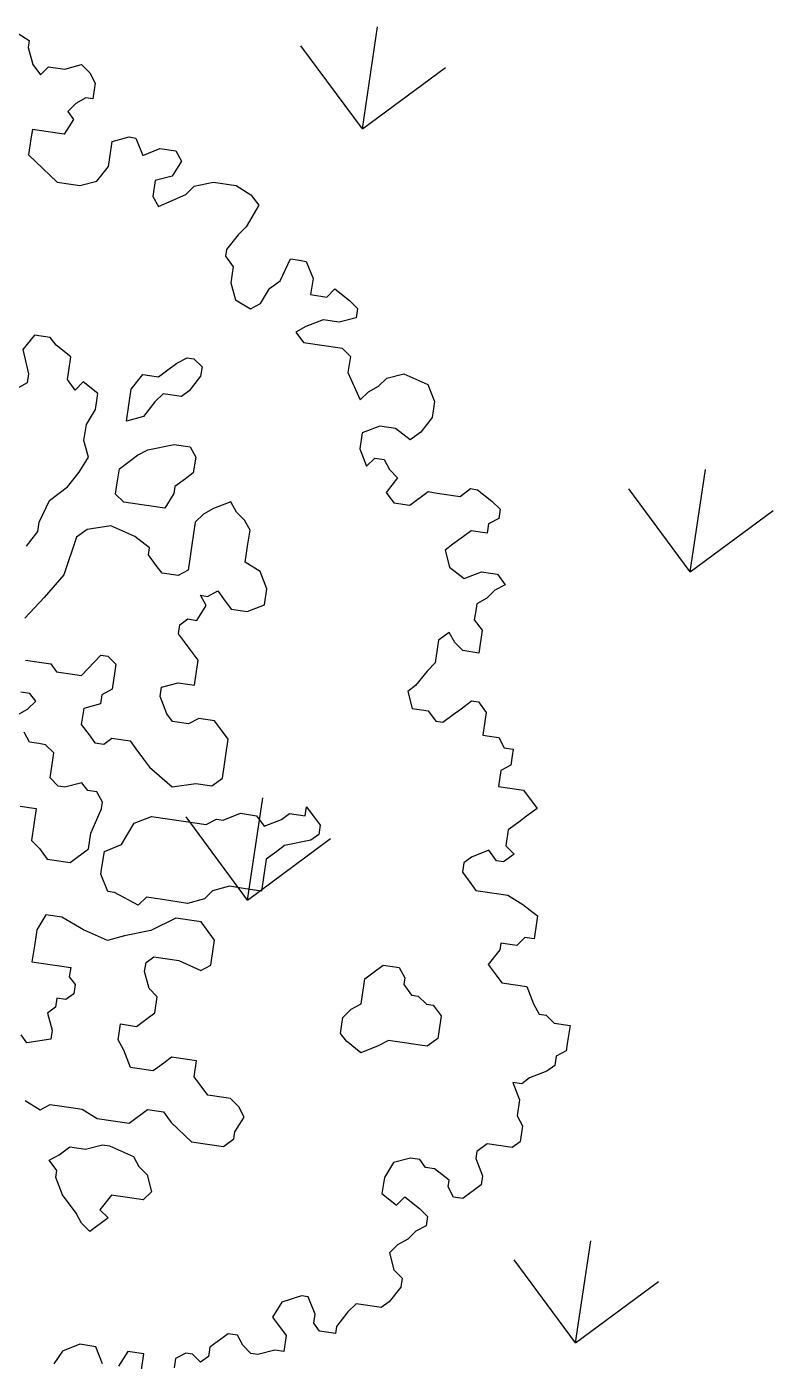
# Model space of a CAD drawing. Header units: millimetres. Extents: x 338 to 506, y 179 to 335.
# Drawn here: x 375.252 to 378.006, y 245.466 to 250.386 of the extents above; entities that cross this region are included whole.
import ezdxf

# ---------------------------------------------------------------- set-up
doc = ezdxf.new("R2010")
doc.units = ezdxf.units.MM
for name, color, linetype in [('ANDEN', 251, 'Continuous'), ('ARBOL-TOP', 3, 'Continuous'), ('MUROS', 32, 'Continuous')]:
    doc.layers.add(name, color=color, linetype=linetype)

# ---------------------------------------------------------------- blocks, each defined once
blk = doc.blocks.new('*X963')
at = {"color": 0}
for p, q in [((62.2128, 119.1436), (62.4822, 119.413)), ((65.0865, 119.1436), (65.3559, 119.413)), ((62.2128, 119.1436), (62.4822, 118.8742)), ((62.2128, 119.1436), (62.5938, 119.1436)), ((65.0865, 119.1436), (65.3559, 118.8742)), ((65.0865, 119.1436), (65.4675, 119.1436)), ((60.776, 117.7067), (61.0454, 117.9761)), ((63.6497, 117.7067), (63.9191, 117.9761)), ((60.776, 117.7067), (61.0454, 117.4373)), ((60.776, 117.7067), (61.157, 117.7067)), ((63.6497, 117.7067), (63.9191, 117.4373)), ((63.6497, 117.7067), (64.0307, 117.7067))]:
    blk.add_line(p, q, dxfattribs=at)
blk = doc.blocks.new('ARBOLITO')
at = {"linetype": 'ByBlock'}
for points in [[(462.7637, 69.7678), (462.7782, 69.7615), (462.7782, 69.7553), (462.7845, 69.7407), (462.7928, 69.7324), (462.799, 69.7407), (462.8136, 69.7407), (462.8281, 69.747), (462.8364, 69.7407), (462.8427, 69.7324), (462.8427, 69.7262), (462.8427, 69.7179), (462.8364, 69.7179), (462.8281, 69.7117), (462.8219, 69.7033), (462.8281, 69.6971), (462.8219, 69.6826), (462.8073, 69.6826), (462.7928, 69.6826), (462.7928, 69.6742), (462.7928, 69.6597), (462.8219, 69.6389), (462.8364, 69.6389), (462.8427, 69.6389), (462.8572, 69.6452), (462.8655, 69.6597), (462.8655, 69.668), (462.8655, 69.6826), (462.8801, 69.6888), (462.8863, 69.6888), (462.8946, 69.6742), (462.9091, 69.6826), (462.9237, 69.6826), (462.9299, 69.6742), (462.9237, 69.6597), (462.9091, 69.6535), (462.9091, 69.6389), (462.9154, 69.6306), (462.9382, 69.6452), (462.9445, 69.6535), (462.9611, 69.6597), (462.9819, 69.6597), (462.9964, 69.6535), (463.0047, 69.6452), (462.9964, 69.6244), (462.9902, 69.6161), (462.9819, 69.6015), (462.9819, 69.5953), (462.9902, 69.587), (462.9902, 69.5807), (462.9902, 69.5724), (462.9964, 69.5579), (463.011, 69.5517), (463.0193, 69.5579), (463.0255, 69.5724), (463.0338, 69.5807), (463.0401, 69.6015), (463.0484, 69.6015), (463.0546, 69.6015), (463.0629, 69.587), (463.0629, 69.5724), (463.0775, 69.5724), (463.0837, 69.5807), (463.0982, 69.5724), (463.1065, 69.5662), (463.1065, 69.5579), (463.092, 69.5517), (463.0775, 69.5517), (463.0629, 69.5433), (463.0546, 69.5371), (463.0629, 69.5288), (463.0837, 69.5288), (463.0982, 69.5288), (463.1065, 69.5226), (463.1065, 69.508), (463.1211, 69.4852), (463.1273, 69.4935), (463.1356, 69.4997), (463.1419, 69.508), (463.1564, 69.5143), (463.1793, 69.508), (463.1876, 69.4935), (463.1876, 69.4852), (463.1876, 69.4789), (463.1793, 69.4644), (463.171, 69.4561), (463.1564, 69.4644), (463.1419, 69.4644), (463.1273, 69.4561), (463.1273, 69.4415), (463.1356, 69.427), (463.1419, 69.4353), (463.1502, 69.4353), (463.1564, 69.427), (463.1647, 69.4207), (463.1564, 69.4062), (463.1647, 69.3979), (463.1793, 69.3979), (463.1938, 69.4124), (463.2021, 69.4124), (463.2229, 69.4124), (463.2312, 69.4207), (463.2375, 69.4207), (463.252, 69.4124), (463.2603, 69.4062), (463.2603, 69.3979), (463.252, 69.3917), (463.252, 69.3833), (463.2375, 69.3833), (463.2312, 69.3771), (463.2229, 69.3688), (463.2167, 69.3626), (463.2229, 69.348), (463.2375, 69.3397), (463.252, 69.348), (463.2603, 69.348), (463.2665, 69.348), (463.2749, 69.3397), (463.2665, 69.3335), (463.2603, 69.3252), (463.252, 69.3189), (463.252, 69.3106), (463.252, 69.3044), (463.2603, 69.2961), (463.2603, 69.2898), (463.2603, 69.2815), (463.2603, 69.2753), (463.2458, 69.2753), (463.2375, 69.2815), (463.2312, 69.2898), (463.2229, 69.2815), (463.2229, 69.2753), (463.2229, 69.2607), (463.2167, 69.2524), (463.2084, 69.2379), (463.2021, 69.2317), (463.2084, 69.2171), (463.2167, 69.2171), (463.2229, 69.2171), (463.2312, 69.2088), (463.2375, 69.2088), (463.2458, 69.2171), (463.252, 69.2233), (463.2603, 69.2317), (463.2665, 69.2317), (463.2749, 69.2233), (463.2749, 69.2171), (463.2749, 69.2026), (463.2811, 69.2026), (463.2894, 69.2026), (463.2956, 69.1943), (463.3039, 69.1943), (463.3039, 69.188), (463.3039, 69.1797), (463.2956, 69.1735), (463.2956, 69.1652), (463.2956, 69.1589), (463.3039, 69.1589), (463.3185, 69.1589), (463.333, 69.1444), (463.3247, 69.1361), (463.3185, 69.1298), (463.3102, 69.1215), (463.3102, 69.107), (463.3185, 69.1008), (463.3102, 69.0924), (463.3039, 69.0924), (463.2956, 69.1008), (463.2811, 69.0924), (463.2749, 69.0862), (463.2749, 69.0779), (463.2811, 69.0717), (463.2894, 69.0633), (463.2956, 69.0633), (463.3185, 69.0633), (463.333, 69.0571), (463.3476, 69.0488), (463.3476, 69.0426), (463.3476, 69.028), (463.3393, 69.028), (463.333, 69.0197), (463.3247, 69.0197), (463.3185, 69.0197), (463.3185, 69.0135), (463.3102, 68.9989), (463.3185, 68.9906), (463.3247, 68.9844), (463.3393, 68.9844), (463.3476, 68.9844), (463.3559, 68.9698), (463.3621, 68.9615), (463.3684, 68.9615), (463.3767, 68.9553), (463.3912, 68.9553), (463.3912, 68.9408), (463.3912, 68.9324), (463.3829, 68.9262), (463.3829, 68.9179), (463.3767, 68.9117), (463.3621, 68.9034), (463.3559, 68.8971), (463.3476, 68.8971), (463.3559, 68.8826), (463.3559, 68.868), (463.3621, 68.8597), (463.3621, 68.8452), (463.3559, 68.8389), (463.333, 68.8389), (463.3247, 68.8306), (463.3247, 68.8244), (463.333, 68.8098), (463.333, 68.8015), (463.3185, 68.787), (463.3102, 68.787), (463.3039, 68.7953), (463.3039, 68.8015), (463.2894, 68.8098), (463.2811, 68.8098), (463.2749, 68.8161), (463.2665, 68.8161), (463.252, 68.8098), (463.2458, 68.7953), (463.2458, 68.7808), (463.2603, 68.7724), (463.2665, 68.7808), (463.2811, 68.7724), (463.2894, 68.7662), (463.2894, 68.7579), (463.2811, 68.7517), (463.2749, 68.7434), (463.2665, 68.7371), (463.2603, 68.7288), (463.2665, 68.7143), (463.2749, 68.708), (463.2749, 68.6997), (463.2665, 68.6852), (463.2603, 68.6789), (463.2458, 68.6789), (463.2375, 68.6789), (463.2312, 68.6706), (463.2229, 68.6561), (463.2229, 68.6498), (463.2167, 68.6498), (463.2084, 68.6498), (463.2021, 68.6561), (463.2021, 68.6644), (463.1938, 68.6789), (463.1876, 68.6789), (463.171, 68.6706), (463.1647, 68.6561), (463.1793, 68.6415), (463.1793, 68.627), (463.171, 68.627), (463.1564, 68.6208), (463.1502, 68.6208), (463.1419, 68.627), (463.1356, 68.6353), (463.1273, 68.6353), (463.1128, 68.6208), (463.1128, 68.6124), (463.1065, 68.6062), (463.0982, 68.6124), (463.092, 68.6124), (463.0837, 68.6062), (463.0837, 68.5979)], [(463.0546, 68.5917), (463.0546, 68.6062), (463.0401, 68.6062), (463.0338, 68.5917)], [(463.0193, 68.5917), (463.011, 68.6062), (462.9964, 68.6062), (462.9819, 68.5979), (462.9756, 68.5854)], [(462.7637, 69.7678), (462.7782, 69.7615), (462.7782, 69.7553), (462.7845, 69.7407), (462.7928, 69.7324), (462.799, 69.7407), (462.8136, 69.7407), (462.8281, 69.747), (462.8364, 69.7407), (462.8427, 69.7324), (462.8427, 69.7262), (462.8427, 69.7179), (462.8364, 69.7179), (462.8281, 69.7117), (462.8219, 69.7033), (462.8281, 69.6971), (462.8219, 69.6826), (462.8073, 69.6826), (462.7928, 69.6826), (462.7928, 69.6742), (462.7928, 69.6597), (462.8219, 69.6389), (462.8364, 69.6389), (462.8427, 69.6389), (462.8572, 69.6452), (462.8655, 69.6597), (462.8655, 69.668), (462.8655, 69.6826), (462.8801, 69.6888), (462.8863, 69.6888), (462.8946, 69.6742), (462.9091, 69.6826), (462.9237, 69.6826), (462.9299, 69.6742), (462.9237, 69.6597), (462.9091, 69.6535), (462.9091, 69.6389), (462.9154, 69.6306), (462.9382, 69.6452), (462.9445, 69.6535), (462.9611, 69.6597), (462.9819, 69.6597), (462.9964, 69.6535), (463.0047, 69.6452), (462.9964, 69.6244), (462.9902, 69.6161), (462.9819, 69.6015), (462.9819, 69.5953), (462.9902, 69.587), (462.9902, 69.5807), (462.9902, 69.5724), (462.9964, 69.5579), (463.011, 69.5517), (463.0193, 69.5579), (463.0255, 69.5724), (463.0338, 69.5807), (463.0401, 69.6015), (463.0484, 69.6015), (463.0546, 69.6015), (463.0629, 69.587), (463.0629, 69.5724), (463.0775, 69.5724), (463.0837, 69.5807), (463.0982, 69.5724), (463.1065, 69.5662), (463.1065, 69.5579), (463.092, 69.5517), (463.0775, 69.5517), (463.0629, 69.5433), (463.0546, 69.5371), (463.0629, 69.5288), (463.0837, 69.5288), (463.0982, 69.5288), (463.1065, 69.5226), (463.1065, 69.508), (463.1211, 69.4852), (463.1273, 69.4935), (463.1356, 69.4997), (463.1419, 69.508), (463.1564, 69.5143), (463.1793, 69.508), (463.1876, 69.4935), (463.1876, 69.4852), (463.1876, 69.4789), (463.1793, 69.4644), (463.171, 69.4561), (463.1564, 69.4644), (463.1419, 69.4644), (463.1273, 69.4561), (463.1273, 69.4415), (463.1356, 69.427), (463.1419, 69.4353), (463.1502, 69.4353), (463.1564, 69.427), (463.1647, 69.4207), (463.1564, 69.4062), (463.1647, 69.3979), (463.1793, 69.3979), (463.1938, 69.4124), (463.2021, 69.4124), (463.2229, 69.4124), (463.2312, 69.4207), (463.2375, 69.4207), (463.252, 69.4124), (463.2603, 69.4062), (463.2603, 69.3979), (463.252, 69.3917), (463.252, 69.3833), (463.2375, 69.3833), (463.2312, 69.3771), (463.2229, 69.3688), (463.2167, 69.3626), (463.2229, 69.348), (463.2375, 69.3397), (463.252, 69.348), (463.2603, 69.348), (463.2665, 69.348), (463.2749, 69.3397), (463.2665, 69.3335), (463.2603, 69.3252), (463.252, 69.3189), (463.252, 69.3106), (463.252, 69.3044), (463.2603, 69.2961), (463.2603, 69.2898), (463.2603, 69.2815), (463.2603, 69.2753), (463.2458, 69.2753), (463.2375, 69.2815), (463.2312, 69.2898), (463.2229, 69.2815), (463.2229, 69.2753), (463.2229, 69.2607), (463.2167, 69.2524), (463.2084, 69.2379), (463.2021, 69.2317), (463.2084, 69.2171), (463.2167, 69.2171), (463.2229, 69.2171), (463.2312, 69.2088), (463.2375, 69.2088), (463.2458, 69.2171), (463.252, 69.2233), (463.2603, 69.2317), (463.2665, 69.2317), (463.2749, 69.2233), (463.2749, 69.2171), (463.2749, 69.2026), (463.2811, 69.2026), (463.2894, 69.2026), (463.2956, 69.1943), (463.3039, 69.1943), (463.3039, 69.188), (463.3039, 69.1797), (463.2956, 69.1735), (463.2956, 69.1652), (463.2956, 69.1589), (463.3039, 69.1589), (463.3185, 69.1589), (463.333, 69.1444), (463.3247, 69.1361), (463.3185, 69.1298), (463.3102, 69.1215), (463.3102, 69.107), (463.3185, 69.1008), (463.3102, 69.0924), (463.3039, 69.0924), (463.2956, 69.1008), (463.2811, 69.0924), (463.2749, 69.0862), (463.2749, 69.0779), (463.2811, 69.0717), (463.2894, 69.0633), (463.2956, 69.0633), (463.3185, 69.0633), (463.333, 69.0571), (463.3476, 69.0488), (463.3476, 69.0426), (463.3476, 69.028), (463.3393, 69.028), (463.333, 69.0197), (463.3247, 69.0197), (463.3185, 69.0197), (463.3185, 69.0135), (463.3102, 68.9989), (463.3185, 68.9906), (463.3247, 68.9844), (463.3393, 68.9844), (463.3476, 68.9844), (463.3559, 68.9698), (463.3621, 68.9615), (463.3684, 68.9615), (463.3767, 68.9553), (463.3912, 68.9553), (463.3912, 68.9408), (463.3912, 68.9324), (463.3829, 68.9262), (463.3829, 68.9179), (463.3767, 68.9117), (463.3621, 68.9034), (463.3559, 68.8971), (463.3476, 68.8971), (463.3559, 68.8826), (463.3559, 68.868), (463.3621, 68.8597), (463.3621, 68.8452), (463.3559, 68.8389), (463.333, 68.8389), (463.3247, 68.8306), (463.3247, 68.8244), (463.333, 68.8098), (463.333, 68.8015), (463.3185, 68.787), (463.3102, 68.787), (463.3039, 68.7953), (463.3039, 68.8015), (463.2894, 68.8098), (463.2811, 68.8098), (463.2749, 68.8161), (463.2665, 68.8161), (463.252, 68.8098), (463.2458, 68.7953), (463.2458, 68.7808), (463.2603, 68.7724), (463.2665, 68.7808), (463.2811, 68.7724), (463.2894, 68.7662), (463.2894, 68.7579), (463.2811, 68.7517), (463.2749, 68.7434), (463.2665, 68.7371), (463.2603, 68.7288), (463.2665, 68.7143), (463.2749, 68.708), (463.2749, 68.6997), (463.2665, 68.6852), (463.2603, 68.6789), (463.2458, 68.6789), (463.2375, 68.6789), (463.2312, 68.6706), (463.2229, 68.6561), (463.2229, 68.6498), (463.2167, 68.6498), (463.2084, 68.6498), (463.2021, 68.6561), (463.2021, 68.6644), (463.1938, 68.6789), (463.1876, 68.6789), (463.171, 68.6706), (463.1647, 68.6561), (463.1793, 68.6415), (463.1793, 68.627), (463.171, 68.627), (463.1564, 68.6208), (463.1502, 68.6208), (463.1419, 68.627), (463.1356, 68.6353), (463.1273, 68.6353), (463.1128, 68.6208), (463.1128, 68.6124), (463.1065, 68.6062), (463.0982, 68.6124), (463.092, 68.6124), (463.0837, 68.6062), (463.0837, 68.5979)], [(463.0546, 68.5917), (463.0546, 68.6062), (463.0401, 68.6062), (463.0338, 68.5917)], [(463.0193, 68.5917), (463.011, 68.6062), (462.9964, 68.6062), (462.9819, 68.5979), (462.9756, 68.5854)], [(462.8427, 69.3106), (462.851, 69.3252), (462.851, 69.3335), (462.8572, 69.3543), (462.8717, 69.3688), (462.8801, 69.3833), (462.8863, 69.3979), (462.8801, 69.4124), (462.8801, 69.427), (462.8863, 69.4415), (462.8863, 69.4498), (462.8863, 69.4561), (462.8717, 69.4644), (462.8655, 69.4561), (462.8572, 69.4644), (462.8572, 69.4706), (462.8572, 69.4852), (462.8427, 69.4935), (462.8364, 69.4997), (462.8219, 69.4997), (462.8136, 69.4852), (462.8219, 69.4644), (462.8219, 69.4561), (462.8136, 69.4498)], [(462.8427, 69.3106), (462.851, 69.3252), (462.851, 69.3335), (462.8572, 69.3543), (462.8717, 69.3688), (462.8801, 69.3833), (462.8863, 69.3979), (462.8801, 69.4124), (462.8801, 69.427), (462.8863, 69.4415), (462.8863, 69.4498), (462.8863, 69.4561), (462.8717, 69.4644), (462.8655, 69.4561), (462.8572, 69.4644), (462.8572, 69.4706), (462.8572, 69.4852), (462.8427, 69.4935), (462.8364, 69.4997), (462.8219, 69.4997), (462.8136, 69.4852), (462.8219, 69.4644), (462.8219, 69.4561), (462.8136, 69.4498)], [(462.9154, 69.4353), (462.9154, 69.4498), (462.9154, 69.4561), (462.9154, 69.4644), (462.9237, 69.4789), (462.9299, 69.4789), (462.9382, 69.4789), (462.9445, 69.4852), (462.9528, 69.4935), (462.9611, 69.4997), (462.9673, 69.4997), (462.9756, 69.4935), (462.9756, 69.4852), (462.9673, 69.4706), (462.9611, 69.4644), (462.9445, 69.4644), (462.9382, 69.4561), (462.9299, 69.4415), (462.9154, 69.4353), (462.9154, 69.4353)], [(462.9154, 69.4353), (462.9154, 69.4498), (462.9154, 69.4561), (462.9154, 69.4644), (462.9237, 69.4789), (462.9299, 69.4789), (462.9382, 69.4789), (462.9445, 69.4852), (462.9528, 69.4935), (462.9611, 69.4997), (462.9673, 69.4997), (462.9756, 69.4935), (462.9756, 69.4852), (462.9673, 69.4706), (462.9611, 69.4644), (462.9445, 69.4644), (462.9382, 69.4561), (462.9299, 69.4415), (462.9154, 69.4353)], [(462.9445, 69.3626), (462.9299, 69.3626), (462.9237, 69.3626), (462.9154, 69.3688), (462.9154, 69.3771), (462.9154, 69.3917), (462.9299, 69.4062), (462.9382, 69.4124), (462.9611, 69.4207), (462.9756, 69.4207), (462.9819, 69.4124), (462.9819, 69.3979), (462.9756, 69.3917), (462.9673, 69.3833), (462.9673, 69.3771), (462.9611, 69.3626), (462.9445, 69.3626), (462.9445, 69.3626)], [(462.9445, 69.3626), (462.9299, 69.3626), (462.9237, 69.3626), (462.9154, 69.3688), (462.9154, 69.3771), (462.9154, 69.3917), (462.9299, 69.4062), (462.9382, 69.4124), (462.9611, 69.4207), (462.9756, 69.4207), (462.9819, 69.4124), (462.9819, 69.3979), (462.9756, 69.3917), (462.9673, 69.3833), (462.9673, 69.3771), (462.9611, 69.3626), (462.9445, 69.3626)], [(462.8717, 69.0779), (462.8863, 69.0779), (462.8863, 69.0633), (462.8863, 69.0488), (462.8946, 69.0426), (462.9029, 69.0343), (462.9091, 69.0343), (462.9237, 69.0343), (462.9382, 69.0488), (462.9382, 69.0633), (462.9445, 69.0862), (462.9445, 69.0924), (462.9382, 69.1008), (462.9299, 69.1008), (462.9237, 69.107), (462.9091, 69.1008), (462.9029, 69.1008), (462.8946, 69.107), (462.8946, 69.1215), (462.8946, 69.1298), (462.8863, 69.1361), (462.8801, 69.1361), (462.8717, 69.1361), (462.8655, 69.1444)], [(462.8572, 69.1589), (462.8655, 69.1652), (462.8717, 69.1735), (462.8655, 69.1797), (462.8572, 69.1797)], [(462.8572, 69.2088), (462.8717, 69.2088), (462.8801, 69.2088), (462.8863, 69.2026), (462.9029, 69.2026), (462.9091, 69.2026), (462.9237, 69.2233), (462.9299, 69.2233), (462.9382, 69.2171), (462.9382, 69.2088), (462.9382, 69.1943), (462.9299, 69.188), (462.9299, 69.1797), (462.9154, 69.1735), (462.9154, 69.1589), (462.9237, 69.1506), (462.9299, 69.1444), (462.9382, 69.1444), (462.9445, 69.1506), (462.9528, 69.1506), (462.9611, 69.1506), (462.9673, 69.1444), (462.9756, 69.1361), (462.9819, 69.1298), (463.0047, 69.1153), (463.0255, 69.1215), (463.0401, 69.1215), (463.0484, 69.1298), (463.0484, 69.1444), (463.0484, 69.1506), (463.0484, 69.1652), (463.0401, 69.1735), (463.0338, 69.1797), (463.0193, 69.1797), (463.011, 69.1735), (462.9964, 69.1735), (462.9902, 69.1797), (462.9819, 69.1943), (462.9819, 69.2026), (462.9964, 69.2088), (463.0047, 69.2088), (463.011, 69.2088), (463.011, 69.2317), (463.0047, 69.2379), (462.9964, 69.2462), (462.9902, 69.2524), (462.9902, 69.2607), (462.9964, 69.267), (463.0047, 69.267), (463.011, 69.2815), (463.0047, 69.2898), (463.011, 69.2898), (463.0193, 69.2961), (463.0255, 69.2898), (463.0338, 69.2815), (463.0484, 69.2815), (463.0629, 69.2898), (463.0629, 69.3044), (463.0546, 69.3189), (463.0401, 69.3252), (463.0401, 69.3335), (463.0401, 69.3397), (463.0401, 69.3543), (463.0338, 69.3626), (463.0255, 69.3688), (463.0193, 69.3771), (463.0047, 69.3688), (462.9964, 69.3626), (462.9902, 69.3543), (462.9902, 69.3335), (462.9902, 69.3189), (462.9902, 69.3106), (462.9819, 69.3044), (462.9673, 69.3044), (462.9611, 69.3106), (462.9528, 69.3189), (462.9528, 69.3252), (462.9382, 69.3335), (462.9154, 69.3397), (462.8946, 69.3335), (462.8863, 69.3252), (462.8801, 69.2898), (462.8655, 69.267), (462.851, 69.2462)], [(462.8717, 69.0779), (462.8863, 69.0779), (462.8863, 69.0633), (462.8863, 69.0488), (462.8946, 69.0426), (462.9029, 69.0343), (462.9091, 69.0343), (462.9237, 69.0343), (462.9382, 69.0488), (462.9382, 69.0633), (462.9445, 69.0862), (462.9445, 69.0924), (462.9382, 69.1008), (462.9299, 69.1008), (462.9237, 69.107), (462.9091, 69.1008), (462.9029, 69.1008), (462.8946, 69.107), (462.8946, 69.1215), (462.8946, 69.1298), (462.8863, 69.1361), (462.8801, 69.1361), (462.8717, 69.1361), (462.8655, 69.1444)], [(462.8572, 69.1589), (462.8655, 69.1652), (462.8717, 69.1735), (462.8655, 69.1797), (462.8572, 69.1797)], [(462.8572, 69.2088), (462.8717, 69.2088), (462.8801, 69.2088), (462.8863, 69.2026), (462.9029, 69.2026), (462.9091, 69.2026), (462.9237, 69.2233), (462.9299, 69.2233), (462.9382, 69.2171), (462.9382, 69.2088), (462.9382, 69.1943), (462.9299, 69.188), (462.9299, 69.1797), (462.9154, 69.1735), (462.9154, 69.1589), (462.9237, 69.1506), (462.9299, 69.1444), (462.9382, 69.1444), (462.9445, 69.1506), (462.9528, 69.1506), (462.9611, 69.1506), (462.9673, 69.1444), (462.9756, 69.1361), (462.9819, 69.1298), (463.0047, 69.1153), (463.0255, 69.1215), (463.0401, 69.1215), (463.0484, 69.1298), (463.0484, 69.1444), (463.0484, 69.1506), (463.0484, 69.1652), (463.0401, 69.1735), (463.0338, 69.1797), (463.0193, 69.1797), (463.011, 69.1735), (462.9964, 69.1735), (462.9902, 69.1797), (462.9819, 69.1943), (462.9819, 69.2026), (462.9964, 69.2088), (463.0047, 69.2088), (463.011, 69.2088), (463.011, 69.2317), (463.0047, 69.2379), (462.9964, 69.2462), (462.9902, 69.2524), (462.9902, 69.2607), (462.9964, 69.267), (463.0047, 69.267), (463.011, 69.2815), (463.0047, 69.2898), (463.011, 69.2898), (463.0193, 69.2961), (463.0255, 69.2898), (463.0338, 69.2815), (463.0484, 69.2815), (463.0629, 69.2898), (463.0629, 69.3044), (463.0546, 69.3189), (463.0401, 69.3252), (463.0401, 69.3335), (463.0401, 69.3397), (463.0401, 69.3543), (463.0338, 69.3626), (463.0255, 69.3688), (463.0193, 69.3771), (463.0047, 69.3688), (462.9964, 69.3626), (462.9902, 69.3543), (462.9902, 69.3335), (462.9902, 69.3189), (462.9902, 69.3106), (462.9819, 69.3044), (462.9673, 69.3044), (462.9611, 69.3106), (462.9528, 69.3189), (462.9528, 69.3252), (462.9382, 69.3335), (462.9154, 69.3397), (462.8946, 69.3335), (462.8863, 69.3252), (462.8801, 69.2898), (462.8655, 69.267), (462.851, 69.2462)], [(462.9611, 69.0135), (462.9528, 69.028), (462.9528, 69.0343), (462.9528, 69.0488), (462.9673, 69.0571), (462.9756, 69.0779), (462.9902, 69.0862), (463.0047, 69.0862), (463.0193, 69.0862), (463.0401, 69.0862), (463.0484, 69.0924), (463.0546, 69.0924), (463.0691, 69.1008), (463.0837, 69.1008), (463.092, 69.0924), (463.1065, 69.1008), (463.1128, 69.107), (463.1273, 69.107), (463.1273, 69.1153), (463.1419, 69.1008), (463.1419, 69.0924), (463.1356, 69.0862), (463.1128, 69.0779), (463.1065, 69.0717), (463.0982, 69.0633), (463.0982, 69.0488), (463.0982, 69.0343), (463.0837, 69.0343), (463.0691, 69.0343), (463.0546, 69.028), (463.0484, 69.0197), (463.0338, 69.0135), (463.011, 69.0135), (462.9964, 69.0135), (462.9902, 69.0052), (462.9673, 69.0135), (462.9611, 69.0135), (462.9611, 69.0135)], [(462.9611, 69.0135), (462.9528, 69.028), (462.9528, 69.0343), (462.9528, 69.0488), (462.9673, 69.0571), (462.9756, 69.0779), (462.9902, 69.0862), (463.0047, 69.0862), (463.0193, 69.0862), (463.0401, 69.0862), (463.0484, 69.0924), (463.0546, 69.0924), (463.0691, 69.1008), (463.0837, 69.1008), (463.092, 69.0924), (463.1065, 69.1008), (463.1128, 69.107), (463.1273, 69.107), (463.1273, 69.1153), (463.1419, 69.1008), (463.1419, 69.0924), (463.1356, 69.0862), (463.1128, 69.0779), (463.1065, 69.0717), (463.0982, 69.0633), (463.0982, 69.0488), (463.0982, 69.0343), (463.0837, 69.0343), (463.0691, 69.0343), (463.0546, 69.028), (463.0484, 69.0197), (463.0338, 69.0135), (463.011, 69.0135), (462.9964, 69.0135), (462.9902, 69.0052), (462.9673, 69.0135), (462.9611, 69.0135)], [(462.9091, 68.868), (462.9029, 68.8743)], [(462.9154, 68.8161), (462.9299, 68.8098), (462.9382, 68.8161), (462.9528, 68.8161), (462.9673, 68.8161), (462.9819, 68.8098), (462.9964, 68.8098), (463.011, 68.8098), (463.0255, 68.8244), (463.0401, 68.8244), (463.0484, 68.8161), (463.0691, 68.8015), (463.0837, 68.8015), (463.0982, 68.8015), (463.1065, 68.8098), (463.1065, 68.8161), (463.1128, 68.8306), (463.1065, 68.8389), (463.0982, 68.8452), (463.092, 68.8452), (463.0775, 68.8452), (463.0691, 68.8535), (463.0629, 68.8597), (463.0629, 68.8743), (463.0546, 68.8743), (463.0401, 68.8743), (463.0338, 68.868), (463.0255, 68.8597), (463.011, 68.8597), (463.0047, 68.8597), (462.9964, 68.8743), (462.9902, 68.8826), (462.9902, 68.8888), (462.9902, 68.8971), (463.0047, 68.8971), (463.011, 68.9034), (463.0193, 68.9117), (463.0193, 68.9262), (463.011, 68.9324), (463.0047, 68.947), (463.0047, 68.9553), (463.011, 68.9615), (463.0255, 68.9615), (463.0338, 68.9615), (463.0546, 68.9553), (463.0629, 68.9615), (463.0629, 68.9761), (463.0629, 68.9844), (463.0484, 68.9989), (463.0255, 68.9989), (463.0047, 68.9844), (462.9819, 68.9761), (462.9673, 68.9698), (462.9445, 68.9761), (462.9237, 68.9844), (462.9091, 68.9844), (462.9029, 68.9698), (462.9029, 68.9615), (462.9029, 68.9553), (462.9029, 68.9408), (462.9091, 68.9408), (462.9237, 68.9408), (462.9382, 68.9408), (462.9382, 68.9324), (462.9445, 68.9262), (462.9445, 68.9179), (462.9382, 68.9117), (462.9299, 68.9117), (462.9299, 68.9034), (462.9237, 68.8971), (462.9299, 68.8826), (462.9299, 68.8743), (462.9091, 68.868), (462.9091, 68.868)], [(462.9091, 68.868), (462.9029, 68.8743)], [(462.9154, 68.8161), (462.9299, 68.8098), (462.9382, 68.8161), (462.9528, 68.8161), (462.9673, 68.8161), (462.9819, 68.8098), (462.9964, 68.8098), (463.011, 68.8098), (463.0255, 68.8244), (463.0401, 68.8244), (463.0484, 68.8161), (463.0691, 68.8015), (463.0837, 68.8015), (463.0982, 68.8015), (463.1065, 68.8098), (463.1065, 68.8161), (463.1128, 68.8306), (463.1065, 68.8389), (463.0982, 68.8452), (463.092, 68.8452), (463.0775, 68.8452), (463.0691, 68.8535), (463.0629, 68.8597), (463.0629, 68.8743), (463.0546, 68.8743), (463.0401, 68.8743), (463.0338, 68.868), (463.0255, 68.8597), (463.011, 68.8597), (463.0047, 68.8597), (462.9964, 68.8743), (462.9902, 68.8826), (462.9902, 68.8888), (462.9902, 68.8971), (463.0047, 68.8971), (463.011, 68.9034), (463.0193, 68.9117), (463.0193, 68.9262), (463.011, 68.9324), (463.0047, 68.947), (463.0047, 68.9553), (463.011, 68.9615), (463.0255, 68.9615), (463.0338, 68.9615), (463.0546, 68.9553), (463.0629, 68.9615), (463.0629, 68.9761), (463.0629, 68.9844), (463.0484, 68.9989), (463.0255, 68.9989), (463.0047, 68.9844), (462.9819, 68.9761), (462.9673, 68.9698), (462.9445, 68.9761), (462.9237, 68.9844), (462.9091, 68.9844), (462.9029, 68.9698), (462.9029, 68.9615), (462.9029, 68.9553), (462.9029, 68.9408), (462.9091, 68.9408), (462.9237, 68.9408), (462.9382, 68.9408), (462.9382, 68.9324), (462.9445, 68.9262), (462.9445, 68.9179), (462.9382, 68.9117), (462.9299, 68.9117), (462.9299, 68.9034), (462.9237, 68.8971), (462.9299, 68.8826), (462.9299, 68.8743), (462.9091, 68.868)], [(463.2375, 68.9179), (463.2312, 68.9179), (463.2229, 68.9117), (463.2084, 68.9034), (463.1938, 68.9117), (463.1876, 68.9179), (463.1876, 68.9262), (463.1876, 68.9324), (463.1938, 68.9408), (463.2021, 68.947), (463.2021, 68.9553), (463.2021, 68.9698), (463.2084, 68.9761), (463.2167, 68.9844), (463.2229, 68.9844), (463.2312, 68.9844), (463.2375, 68.9761), (463.2375, 68.9698), (463.2458, 68.9615), (463.252, 68.9615), (463.2603, 68.9553), (463.2665, 68.9553), (463.2749, 68.947), (463.2749, 68.9324), (463.2749, 68.9262), (463.2665, 68.9179), (463.2603, 68.9179), (463.252, 68.9179), (463.2458, 68.9179), (463.2375, 68.9179), (463.2375, 68.9179)], [(463.2375, 68.9179), (463.2312, 68.9179), (463.2229, 68.9117), (463.2084, 68.9034), (463.1938, 68.9117), (463.1876, 68.9179), (463.1876, 68.9262), (463.1876, 68.9324), (463.1938, 68.9408), (463.2021, 68.947), (463.2021, 68.9553), (463.2021, 68.9698), (463.2084, 68.9761), (463.2167, 68.9844), (463.2229, 68.9844), (463.2312, 68.9844), (463.2375, 68.9761), (463.2375, 68.9698), (463.2458, 68.9615), (463.252, 68.9615), (463.2603, 68.9553), (463.2665, 68.9553), (463.2749, 68.947), (463.2749, 68.9324), (463.2749, 68.9262), (463.2665, 68.9179), (463.2603, 68.9179), (463.252, 68.9179), (463.2458, 68.9179), (463.2375, 68.9179)], [(462.9902, 68.708), (462.9819, 68.7143), (462.9756, 68.7226), (462.9611, 68.7371), (462.9528, 68.7517), (462.9528, 68.7579), (462.9445, 68.7662), (462.9528, 68.7724), (462.9611, 68.7808), (462.9756, 68.7808), (462.9902, 68.787), (462.9964, 68.787), (463.0193, 68.7808), (463.0255, 68.7724), (463.0338, 68.7662), (463.0401, 68.7517), (463.0338, 68.7434), (463.0193, 68.7434), (463.011, 68.7434), (463.0047, 68.7434), (462.9964, 68.7288), (463.0047, 68.7226), (462.9902, 68.708), (462.9902, 68.708)], [(462.9902, 68.708), (462.9819, 68.7143), (462.9756, 68.7226), (462.9611, 68.7371), (462.9528, 68.7517), (462.9528, 68.7579), (462.9445, 68.7662), (462.9528, 68.7724), (462.9611, 68.7808), (462.9756, 68.7808), (462.9902, 68.787), (462.9964, 68.787), (463.0193, 68.7808), (463.0255, 68.7724), (463.0338, 68.7662), (463.0401, 68.7517), (463.0338, 68.7434), (463.0193, 68.7434), (463.011, 68.7434), (463.0047, 68.7434), (462.9964, 68.7288), (463.0047, 68.7226), (462.9902, 68.708)]]:
    blk.add_lwpolyline(points, dxfattribs=at)
blk = doc.blocks.new('A$C7152A42C')
at = {"layer": 'ANDEN', "color": 251, "linetype": 'Continuous'}
blk.add_blockref('*X963', (0, 0), dxfattribs=at)
at = {"layer": 'ARBOL-TOP', "color": 3, "linetype": 'ByBlock', "xscale": 4.090679926752369, "yscale": 4.090679926752369, "zscale": 4.090679926752369, "rotation": 270}
blk.add_blockref('ARBOLITO', (-220.14418, 2013.48433), dxfattribs=at)

msp = doc.modelspace()

# ---------------------------------------------------------------- block references
at = {"layer": 'MUROS', "color": 32, "rotation": 81.53046525965426}
msp.add_blockref('A$C7152A42C', (484.7482, 168.0844), dxfattribs=at)

doc.saveas('drawing.dxf')
